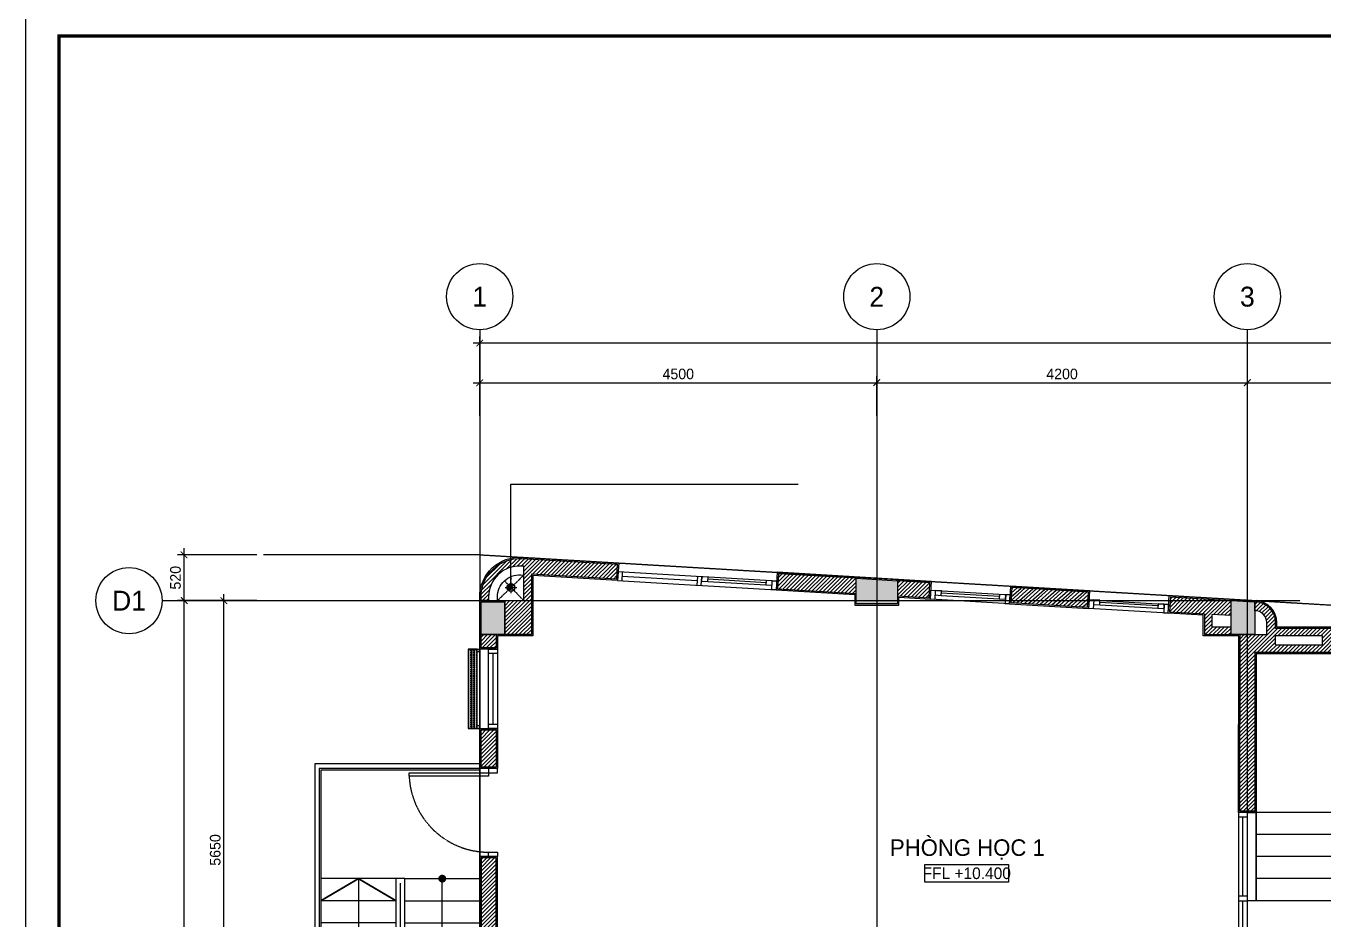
# Model space of a CAD drawing. Header units: inches. Extents: x 1721084 to 1854744, y 225101 to 488646.
# Drawn here: x 1765644 to 1780357, y 277857 to 287988 of the extents above; entities that cross this region are included whole.
import ezdxf
from ezdxf.enums import TextEntityAlignment as Align

# ---------------------------------------------------------------- set-up
doc = ezdxf.new("R2010")
doc.units = ezdxf.units.IN
doc.header["$MEASUREMENT"] = 0
doc.set_wipeout_variables(frame=1)
for name, pattern in [('X-PL-T4$0$X-GRID-TYPICAL$0$CENTER2', [1.125, 0.75, -0.125, 0.125, -0.125]), ('X-PL-T4$0$X-PL-T4$0$DASHEDX2', [1.5, 1, -0.5]), ('X-PL-T4$0$X-PL-T4$0$HIDDEN2', [0.1875, 0.125, -0.0625])]:
    doc.linetypes.add(name, pattern=pattern)
for name, color, linetype in [('A-ANNO-DIM 100', 252, 'Continuous'), ('X-PL-T4$0$A-XREF', 250, 'Continuous'), ('X-PL-T4$0$X-GRID-TYPICAL$0$A-ANNO-DIM 75', 250, 'Continuous'), ('X-PL-T4$0$X-GRID-TYPICAL$0$A-GRID', 250, 'X-PL-T4$0$X-GRID-TYPICAL$0$CENTER2'), ('X-PL-T4$0$X-GRID-TYPICAL$0$A-GRID-SYMB', 250, 'Continuous'), ('X-PL-T4$0$X-PL-T4$0$A-ANNO-RNAM', 250, 'Continuous'), ('X-PL-T4$0$X-PL-T4$0$A-FLOR', 250, 'Continuous'), ('X-PL-T4$0$X-PL-T4$0$A-FLOR-ABOV', 250, 'X-PL-T4$0$X-PL-T4$0$HIDDEN2'), ('X-PL-T4$0$X-PL-T4$0$A-FLOR-DOOR', 250, 'Continuous'), ('X-PL-T4$0$X-PL-T4$0$A-FLOR-DRAN', 250, 'Continuous'), ('X-PL-T4$0$X-PL-T4$0$A-FLOR-HDRL', 250, 'Continuous'), ('X-PL-T4$0$X-PL-T4$0$A-FLOR-PATT', 250, 'Continuous'), ('X-PL-T4$0$X-PL-T4$0$A-FLOR-STRS', 250, 'Continuous'), ('X-PL-T4$0$X-PL-T4$0$A-FLOR-STRS-NOTE', 250, 'Continuous'), ('X-PL-T4$0$X-PL-T4$0$A-FLOR-WALL', 250, 'Continuous'), ('X-PL-T4$0$X-PL-T4$0$A-FLOR-WALL-FNSH', 250, 'Continuous'), ('X-PL-T4$0$X-PL-T4$0$A-FLOR-WALL-PART', 250, 'Continuous'), ('X-PL-T4$0$X-PL-T4$0$A-FLOR-WALL-PATT', 250, 'Continuous'), ('X-PL-T4$0$X-PL-T4$0$A-FLOR-WDW', 250, 'Continuous'), ('X-PL-T4$0$X-PL-T4$0$A-XREF', 250, 'Continuous'), ('X-PL-T4$0$X-PL-T4$0$I-ANNO-LEVL-PLAN', 250, 'Continuous'), ('X-PL-T4$0$XREF1$0$A-FLOR-COLS-CONC', 250, 'Continuous'), ('X-PL-T4$0$XREF1$0$A-FLOR-PATT', 250, 'Continuous')]:
    doc.layers.add(name, color=color, linetype=linetype)
doc.styles.add('X-PL-T4$0$HDUNGARC', font='vn_vni.shx')
doc.styles.add('X-PL-T4$0$X-GRID-TYPICAL$0$HDUNGARC', font='vn_vni.shx')
doc.styles.add('X-PL-T4$0$X-GRID-TYPICAL$0$SYMBTEXT', font='VAVON_.TTF')
doc.styles.add('X-PL-T4$0$X-PL-T4$0$HDUNGARC', font='vn_vni.shx')
doc.styles.add('X-PL-T4$0$X-PL-T4$0$SYMBTEXT', font='VAVON_.TTF')
doc.dimstyles.new('X-PL-T4$0$DIM-75', dxfattribs={"dimscale": 75, "dimtxt": 2, "dimasz": 1, "dimexe": 1, "dimexo": 1, "dimgap": 0.5, "dimtad": 1, "dimdec": 0, "dimzin": 0, "dimdsep": 46, "dimtxsty": 'X-PL-T4$0$HDUNGARC', "dimblk": 'X-PL-T4$0$_ArchTick', "dimcen": 2, "dimdle": 1, "dimclrd": 256, "dimclre": 9, "dimclrt": 3, "dimadec": 0, "dimazin": 0, "dimtfac": 1, "dimtdec": 0, "dimtix": 1, "dimtmove": 2, "dimatfit": 2, "dimfxl": 1, "dimtolj": 1, "dimtzin": 0, "dimarcsym": 2})
doc.dimstyles.new('X-PL-T4$0$X-GRID-TYPICAL$0$DIM-75', dxfattribs={"dimscale": 75, "dimtxt": 1.6, "dimasz": 1, "dimexe": 1, "dimexo": 1, "dimgap": 0.5, "dimtad": 1, "dimdec": 0, "dimzin": 0, "dimdsep": 46, "dimtxsty": 'X-PL-T4$0$X-GRID-TYPICAL$0$HDUNGARC', "dimblk": 'X-PL-T4$0$X-GRID-TYPICAL$0$_ArchTick', "dimcen": 2, "dimdle": 1, "dimclrd": 256, "dimclre": 9, "dimclrt": 3, "dimadec": 0, "dimazin": 0, "dimtfac": 1, "dimtdec": 0, "dimtix": 1, "dimtmove": 2, "dimatfit": 2, "dimfxl": 1, "dimtolj": 1, "dimtzin": 0, "dimarcsym": 2})

# ---------------------------------------------------------------- blocks, each defined once
blk = doc.blocks.new('X-PL-T4$0$X-PL-T4$0$NM 90')
h = blk.add_hatch()
h.set_pattern_fill('DASH', color=8, scale=400)
h.paths.add_polyline_path([(0, 45, 1), (0, 0)])
h.paths.add_polyline_path([(0, 45), (0, 0), (45, 0, 0.4142136)])
h.paths.add_polyline_path([(45, 0), (0, 0, -1), (0, -45, 0.4142136)])
h = blk.add_hatch()
h.set_pattern_fill('DASH', color=256, scale=400)
h.paths.add_polyline_path([(0, 45, 1), (0, 0)])
h.paths.add_polyline_path([(0, 45), (0, 0), (45, 0, 0.4142136)])
h.paths.add_polyline_path([(45, 0), (0, 0, -1), (0, -45, 0.4142136)])
h = blk.add_hatch()
h.set_pattern_fill('DASH', color=8, scale=400)
h.paths.add_polyline_path([(0, 45, 1), (0, 0)])
h.paths.add_polyline_path([(0, 45), (0, 0), (45, 0, 0.4142136)])
h.paths.add_polyline_path([(45, 0), (0, 0, -1), (0, -45, 0.4142136)])
h = blk.add_hatch(color=8)
h.dxf.hatch_style = 1
h.paths.add_polyline_path([(0, 45, 1), (0, 0)])
h.paths.add_polyline_path([(0, 45), (0, 0), (45, 0, 0.4142136)])
h.paths.add_polyline_path([(45, 0), (0, 0, -1), (0, -45, 0.4142136)])
at = {"color": 8}
for points in [[(65, 0), (-65, 0)], [(0, 65), (0, -65)]]:
    blk.add_lwpolyline(points, dxfattribs=at)
blk.add_circle((0, 0), 45)
for centre, start, end in [((0, 22.5), 90, 270), ((0, -22.5), 270, 90)]:
    blk.add_arc(centre, 22.5, start, end)
blk = doc.blocks.new('X-PL-T4$0$X-GRID-TYPICAL$0$_ArchTick')
at = {"color": 0, "linetype": 'ByBlock', "const_width": 0.15}
blk.add_lwpolyline([(-0.5, -0.48), (0.5, 0.52)], dxfattribs=at)
blk = doc.blocks.new('*D459')
at = {"layer": 'Defpoints', "color": 0, "transparency": 16777216}
for p in [(-2900, 11350), (-2450, 11350), (-2450, 5700)]:
    blk.add_point(p, dxfattribs=at)
at = {"layer": 'X-PL-T4$0$X-GRID-TYPICAL$0$A-ANNO-DIM 75', "color": 9, "lineweight": -2, "transparency": 16777216}
for p, q in [((-2525, 11350), (-2975, 11350)), ((-2525, 5700), (-2975, 5700))]:
    blk.add_line(p, q, dxfattribs=at)
at = {"layer": 'X-PL-T4$0$X-GRID-TYPICAL$0$A-ANNO-DIM 75', "lineweight": -2, "transparency": 16777216}
blk.add_line((-2900, 5625), (-2900, 11425), dxfattribs=at)
at = {"layer": 'X-PL-T4$0$X-GRID-TYPICAL$0$A-ANNO-DIM 75', "lineweight": -2, "transparency": 16777216, "xscale": 75, "yscale": 75, "zscale": 75}
for p, rotation in [((-2900, 11350), 90), ((-2900, 5700), 270)]:
    blk.add_blockref('X-PL-T4$0$X-GRID-TYPICAL$0$_ArchTick', p, dxfattribs=dict(at, rotation=rotation))
at = {"layer": 'X-PL-T4$0$X-GRID-TYPICAL$0$A-ANNO-DIM 75', "color": 3, "transparency": 16777216, "insert": (-2997.5, 8525), "char_height": 120, "attachment_point": 5, "rotation": 90, "style": 'X-PL-T4$0$X-GRID-TYPICAL$0$HDUNGARC'}
blk.add_mtext('\\A1;5650', dxfattribs=at)
blk = doc.blocks.new('*D460')
at = {"layer": 'Defpoints', "color": 0, "transparency": 16777216}
for p in [(-3350, 11870), (-2450, 11870), (-2450, 11350)]:
    blk.add_point(p, dxfattribs=at)
at = {"layer": 'X-PL-T4$0$X-GRID-TYPICAL$0$A-ANNO-DIM 75', "lineweight": -2, "transparency": 16777216}
blk.add_line((-3350, 11275), (-3350, 11945), dxfattribs=at)
at = {"layer": 'X-PL-T4$0$X-GRID-TYPICAL$0$A-ANNO-DIM 75', "color": 9, "lineweight": -2, "transparency": 16777216}
for p, q in [((-2525, 11870), (-3425, 11870)), ((-2525, 11350), (-3425, 11350))]:
    blk.add_line(p, q, dxfattribs=at)
at = {"layer": 'X-PL-T4$0$X-GRID-TYPICAL$0$A-ANNO-DIM 75', "lineweight": -2, "transparency": 16777216, "xscale": 75, "yscale": 75, "zscale": 75}
for p, rotation in [((-3350, 11870), 90), ((-3350, 11350), 270)]:
    blk.add_blockref('X-PL-T4$0$X-GRID-TYPICAL$0$_ArchTick', p, dxfattribs=dict(at, rotation=rotation))
at = {"layer": 'X-PL-T4$0$X-GRID-TYPICAL$0$A-ANNO-DIM 75', "color": 3, "transparency": 16777216, "insert": (-3448, 11610), "char_height": 120, "attachment_point": 5, "rotation": 90, "style": 'X-PL-T4$0$X-GRID-TYPICAL$0$HDUNGARC'}
blk.add_mtext('\\A1;520', dxfattribs=at)
blk = doc.blocks.new('*D461')
at = {"layer": 'Defpoints', "color": 0, "transparency": 16777216}
for p in [(-3350, 11350), (-2450, 11350), (-2450, -1000)]:
    blk.add_point(p, dxfattribs=at)
at = {"layer": 'X-PL-T4$0$X-GRID-TYPICAL$0$A-ANNO-DIM 75', "color": 9, "lineweight": -2, "transparency": 16777216}
for p, q in [((-2525, 11350), (-3425, 11350)), ((-2525, -1000), (-3425, -1000))]:
    blk.add_line(p, q, dxfattribs=at)
at = {"layer": 'X-PL-T4$0$X-GRID-TYPICAL$0$A-ANNO-DIM 75', "lineweight": -2, "transparency": 16777216}
blk.add_line((-3350, -1075), (-3350, 11425), dxfattribs=at)
at = {"layer": 'X-PL-T4$0$X-GRID-TYPICAL$0$A-ANNO-DIM 75', "lineweight": -2, "transparency": 16777216, "xscale": 75, "yscale": 75, "zscale": 75}
for p, rotation in [((-3350, 11350), 90), ((-3350, -1000), 270)]:
    blk.add_blockref('X-PL-T4$0$X-GRID-TYPICAL$0$_ArchTick', p, dxfattribs=dict(at, rotation=rotation))
at = {"layer": 'X-PL-T4$0$X-GRID-TYPICAL$0$A-ANNO-DIM 75', "color": 3, "transparency": 16777216, "insert": (-3447.5, 5175), "char_height": 120, "attachment_point": 5, "rotation": 90, "style": 'X-PL-T4$0$X-GRID-TYPICAL$0$HDUNGARC'}
blk.add_mtext('\\A1;12350', dxfattribs=at)
blk = doc.blocks.new('X-PL-T4$0$X-GRID-TYPICAL$0$SYMB-GRID')
blk.add_circle((0, 0), 5)
at = {"color": 2, "style": 'X-PL-T4$0$X-GRID-TYPICAL$0$SYMBTEXT', "flags": 4}
blk.add_attdef('NUM', text='', height=3, dxfattribs=at).set_placement((0, 0), align=Align.MIDDLE)
blk = doc.blocks.new('*D446')
at = {"layer": 'Defpoints', "color": 0, "transparency": 16777216}
for p in [(4500, 13820), (0, 13370), (4500, 13370)]:
    blk.add_point(p, dxfattribs=at)
at = {"layer": 'X-PL-T4$0$X-GRID-TYPICAL$0$A-ANNO-DIM 75', "color": 9, "lineweight": -2, "transparency": 16777216}
for p, q in [((0, 13445), (0, 13895)), ((4500, 13445), (4500, 13895))]:
    blk.add_line(p, q, dxfattribs=at)
at = {"layer": 'X-PL-T4$0$X-GRID-TYPICAL$0$A-ANNO-DIM 75', "lineweight": -2, "transparency": 16777216}
blk.add_line((-75, 13820), (4575, 13820), dxfattribs=at)
at = {"layer": 'X-PL-T4$0$X-GRID-TYPICAL$0$A-ANNO-DIM 75', "lineweight": -2, "transparency": 16777216, "xscale": 75, "yscale": 75, "zscale": 75, "rotation": 180}
blk.add_blockref('X-PL-T4$0$X-GRID-TYPICAL$0$_ArchTick', (0, 13820), dxfattribs=at)
at = {"layer": 'X-PL-T4$0$X-GRID-TYPICAL$0$A-ANNO-DIM 75', "lineweight": -2, "transparency": 16777216, "xscale": 75, "yscale": 75, "zscale": 75}
blk.add_blockref('X-PL-T4$0$X-GRID-TYPICAL$0$_ArchTick', (4500, 13820), dxfattribs=at)
at = {"layer": 'X-PL-T4$0$X-GRID-TYPICAL$0$A-ANNO-DIM 75', "color": 3, "transparency": 16777216, "insert": (2250, 13918), "char_height": 120, "attachment_point": 5, "style": 'X-PL-T4$0$X-GRID-TYPICAL$0$HDUNGARC'}
blk.add_mtext('\\A1;4500', dxfattribs=at)
blk = doc.blocks.new('*D466')
at = {"layer": 'Defpoints', "color": 0, "transparency": 16777216}
for p in [(8700, 13820), (4500, 13370), (8700, 13370)]:
    blk.add_point(p, dxfattribs=at)
at = {"layer": 'X-PL-T4$0$X-GRID-TYPICAL$0$A-ANNO-DIM 75', "color": 9, "lineweight": -2, "transparency": 16777216}
for p, q in [((4500, 13445), (4500, 13895)), ((8700, 13445), (8700, 13895))]:
    blk.add_line(p, q, dxfattribs=at)
at = {"layer": 'X-PL-T4$0$X-GRID-TYPICAL$0$A-ANNO-DIM 75', "lineweight": -2, "transparency": 16777216}
blk.add_line((4425, 13820), (8775, 13820), dxfattribs=at)
at = {"layer": 'X-PL-T4$0$X-GRID-TYPICAL$0$A-ANNO-DIM 75', "lineweight": -2, "transparency": 16777216, "xscale": 75, "yscale": 75, "zscale": 75, "rotation": 180}
blk.add_blockref('X-PL-T4$0$X-GRID-TYPICAL$0$_ArchTick', (4500, 13820), dxfattribs=at)
at = {"layer": 'X-PL-T4$0$X-GRID-TYPICAL$0$A-ANNO-DIM 75', "lineweight": -2, "transparency": 16777216, "xscale": 75, "yscale": 75, "zscale": 75}
blk.add_blockref('X-PL-T4$0$X-GRID-TYPICAL$0$_ArchTick', (8700, 13820), dxfattribs=at)
at = {"layer": 'X-PL-T4$0$X-GRID-TYPICAL$0$A-ANNO-DIM 75', "color": 3, "transparency": 16777216, "insert": (6600, 13918), "char_height": 120, "attachment_point": 5, "style": 'X-PL-T4$0$X-GRID-TYPICAL$0$HDUNGARC'}
blk.add_mtext('\\A1;4200', dxfattribs=at)
blk = doc.blocks.new('*D442')
at = {"layer": 'Defpoints', "color": 0, "transparency": 16777216}
for p in [(15100, 13820), (8700, 13370), (15100, 13370)]:
    blk.add_point(p, dxfattribs=at)
at = {"layer": 'X-PL-T4$0$X-GRID-TYPICAL$0$A-ANNO-DIM 75', "color": 9, "lineweight": -2, "transparency": 16777216}
for p, q in [((8700, 13445), (8700, 13895)), ((15100, 13445), (15100, 13895))]:
    blk.add_line(p, q, dxfattribs=at)
at = {"layer": 'X-PL-T4$0$X-GRID-TYPICAL$0$A-ANNO-DIM 75', "lineweight": -2, "transparency": 16777216}
blk.add_line((8625, 13820), (15175, 13820), dxfattribs=at)
at = {"layer": 'X-PL-T4$0$X-GRID-TYPICAL$0$A-ANNO-DIM 75', "lineweight": -2, "transparency": 16777216, "xscale": 75, "yscale": 75, "zscale": 75, "rotation": 180}
blk.add_blockref('X-PL-T4$0$X-GRID-TYPICAL$0$_ArchTick', (8700, 13820), dxfattribs=at)
at = {"layer": 'X-PL-T4$0$X-GRID-TYPICAL$0$A-ANNO-DIM 75', "lineweight": -2, "transparency": 16777216, "xscale": 75, "yscale": 75, "zscale": 75}
blk.add_blockref('X-PL-T4$0$X-GRID-TYPICAL$0$_ArchTick', (15100, 13820), dxfattribs=at)
at = {"layer": 'X-PL-T4$0$X-GRID-TYPICAL$0$A-ANNO-DIM 75', "color": 3, "transparency": 16777216, "insert": (11900, 13918), "char_height": 120, "attachment_point": 5, "style": 'X-PL-T4$0$X-GRID-TYPICAL$0$HDUNGARC'}
blk.add_mtext('\\A1;6400', dxfattribs=at)
blk = doc.blocks.new('*D445')
at = {"layer": 'Defpoints', "color": 0, "transparency": 16777216}
for p in [(25600, 14270), (0, 13370), (25600, 13370)]:
    blk.add_point(p, dxfattribs=at)
at = {"layer": 'X-PL-T4$0$X-GRID-TYPICAL$0$A-ANNO-DIM 75', "color": 9, "lineweight": -2, "transparency": 16777216}
for p, q in [((0, 13445), (0, 14345)), ((25600, 13445), (25600, 14345))]:
    blk.add_line(p, q, dxfattribs=at)
at = {"layer": 'X-PL-T4$0$X-GRID-TYPICAL$0$A-ANNO-DIM 75', "lineweight": -2, "transparency": 16777216}
blk.add_line((-75, 14270), (25675, 14270), dxfattribs=at)
at = {"layer": 'X-PL-T4$0$X-GRID-TYPICAL$0$A-ANNO-DIM 75', "lineweight": -2, "transparency": 16777216, "xscale": 75, "yscale": 75, "zscale": 75, "rotation": 180}
blk.add_blockref('X-PL-T4$0$X-GRID-TYPICAL$0$_ArchTick', (0, 14270), dxfattribs=at)
at = {"layer": 'X-PL-T4$0$X-GRID-TYPICAL$0$A-ANNO-DIM 75', "lineweight": -2, "transparency": 16777216, "xscale": 75, "yscale": 75, "zscale": 75}
blk.add_blockref('X-PL-T4$0$X-GRID-TYPICAL$0$_ArchTick', (25600, 14270), dxfattribs=at)
at = {"layer": 'X-PL-T4$0$X-GRID-TYPICAL$0$A-ANNO-DIM 75', "color": 3, "transparency": 16777216, "insert": (12800, 14368), "char_height": 120, "attachment_point": 5, "style": 'X-PL-T4$0$X-GRID-TYPICAL$0$HDUNGARC'}
blk.add_mtext('\\A1;25600', dxfattribs=at)
blk = doc.blocks.new('*U406')
blk.add_lwpolyline([(0, 0), (-40, 0), (-40, 900), (0, 900)], close=True)
at = {"color": 0}
for points in [[(-900, -100), (-950, -100), (-950, 0), (-900, 0)], [(0, -100), (50, -100), (50, 0), (0, 0)]]:
    blk.add_lwpolyline(points, close=True, dxfattribs=at)
at = {"color": 251, "linetype": 'X-PL-T4$0$X-PL-T4$0$DASHEDX2'}
blk.add_arc((2, -1), 902, 92.6448, 179.963, dxfattribs=at)
blk = doc.blocks.new('X-PL-T4$0$X-PL-T4$0$thang 21 bâc')
for points in [[(1850, -2800), (0, -2800), (0, 0), (6200, 0), (6200, -2800), (4350, -2800)], [(1850, -1800), (1850, 0), (2100, 0), (2100, -1800), (1850, -1800)], [(2100, -1800), (2100, 0), (2350, 0), (2350, -1800), (2100, -1800)], [(2350, -1800), (2350, 0), (2600, 0), (2600, -1800), (2350, -1800)], [(2600, -1800), (2600, 0), (2850, 0), (2850, -1800), (2600, -1800)], [(2850, -1800), (2850, 0), (3100, 0), (3100, -1800), (2850, -1800)], [(3100, -1800), (3100, 0), (3350, 0)], [(3100, -1800), (3350, 0)], [(3350, 0), (3600, 0), (3600, -1800), (3350, -1800)], [(3350, -1800), (3600, 0)], [(3600, -1800), (3600, 0), (3850, 0), (3850, -1800), (3600, -1800)], [(3850, -1800), (3850, 0), (4100, 0), (4100, -1800), (3850, -1800)], [(4100, -1800), (4100, 0), (4350, 0), (4350, -1800), (4100, -1800)], [(1850, -1800), (0, -1800)], [(1850, -2800), (1850, -1800), (4350, -1800), (4350, -2800)], [(3350, -1800), (3100, -1800)], [(6200, -1800), (4350, -1800)], [(1850, -2050), (0, -2050)], [(6200, -2050), (4350, -2050)], [(1850, -2300), (0, -2300)], [(6200, -2300), (4350, -2300)], [(1850, -2550), (0, -2550)], [(6200, -2550), (4350, -2550)], [(1850, -2800), (0, -2800)], [(6200, -2800), (4350, -2800)]]:
    blk.add_lwpolyline(points)
blk = doc.blocks.new('*U413')
for points in [[(0, 0), (50, 0), (50, 100), (0, 100)], [(0, 0), (550, 0), (550, 100), (0, 100)], [(500, 0), (550, 0), (550, 100), (500, 100)]]:
    blk.add_lwpolyline(points, close=True)
at = {"color": 8}
blk.add_lwpolyline([(50, 50), (500, 50)], dxfattribs=at)
blk = doc.blocks.new('*U412')
for points in [[(0, 0), (50, 0), (50, 100), (0, 100)], [(0, 0), (1000, 0), (1000, 100), (0, 100)], [(950, 0), (1000, 0), (1000, 100), (950, 100)]]:
    blk.add_lwpolyline(points, close=True)
at = {"color": 8}
blk.add_lwpolyline([(50, 50), (950, 50)], dxfattribs=at)
blk = doc.blocks.new('X-PL-T4$0$XREF1')
at = {"layer": 'X-PL-T4$0$XREF1$0$A-FLOR-PATT'}
h = blk.add_hatch(dxfattribs=at)
h.set_pattern_fill('!BTCT', color=250, scale=20, pattern_type=2)
h.set_pattern_definition([(50, (0, 0), (143.45204, -12.55043), [15, -165]), (355, (0, 0), (-27.7503, 150.4384), [12, -132]), (100.4514, (11.95, -1.05), (115.7019, 137.8879), [12.74804, -140.2284]), (46.1842, (0, 40), (213.4482, -33.1038), [22.5, -247.5]), (96.6356, (17.79, 37.24), (186.9325, 194.8236), [19.122, -210.3426]), (351.1842, (0, 40), (186.9324, 194.8237), [18, -198]), (21, (20, 30), (119.3814, -80.5238), [15, -165]), (326, (20, 30), (48.6631, 145.03), [12, -132]), (71.4514, (29.95, 23.29), (168.0445, 64.5061), [12.74804, -140.2284]), (37.5, (0, 0), (2.43197, 66.57877), [0, -130.4, 0, -134, 0, -132.5]), (7.5, (0, 0), (52.6139, 78.88234), [0, -76.4, 0, -127.4, 0, -50.5]), (327.5, (-44.6, 0), (106.76449, -4.51097), [0, -50, 0, -156, 0, -207]), (317.5, (-64.6, 0), (116.63723, 20.021), [0, -65, 0, -103.6, 0, -147]), (45, (0, 0), (-60.10408, 60.10408), []), (45, (0, 24.5), (-60.10408, 60.10408), [])])
h.paths.add_polyline_path([(20685, 3915), (20685, 4285), (20415, 4285), (20415, 3915)])
h.paths.add_polyline_path([(19915, 685), (19915, 375), (20685, 375), (20685, 685)])
h.paths.add_polyline_path([(15485, -985), (15485, -715), (14815, -715), (14815, -985)])
h.paths.add_polyline_path([(15385, 4285), (15015, 4285), (15015, 3915), (15385, 3915)])
h.paths.add_polyline_path([(8785, 5465), (8785, 5935), (8315, 5935), (8315, 5465)])
h.paths.add_polyline_path([(300, 385), (15, 385), (15, 15), (300, 15)])
h.paths.add_polyline_path([(4265, -985), (4735, -985), (4735, -715), (4265, -715)])
h.paths.add_polyline_path([(8515, -985), (8785, -985), (8785, -615), (8515, -615)])
h.paths.add_polyline_path([(15, 5465), (485, 5465), (485, 5935), (15, 5935)])
h.paths.add_polyline_path([(285, 11335), (15, 11335), (15, 10965), (285, 10965)])
h.paths.add_polyline_path([(8785, 11337), (8515, 11352), (8515, 10965), (8785, 10965)])
h.paths.add_polyline_path([(4735, 11576), (4265, 11603), (4265, 11315), (4735, 11315)])
h.paths.add_polyline_path([(20685, 10634), (20415, 10650), (20415, 10215), (20685, 10215)])
h.paths.add_polyline_path([(15485, 10941), (15015, 10969), (15015, 10665), (15485, 10665)])
h.paths.add_polyline_path([(25585, 10345), (25415, 10355), (25415, 10060), (25585, 10060)])
at = {"layer": 'X-PL-T4$0$XREF1$0$A-FLOR-COLS-CONC'}
for points in [[(4735, 11576), (4735, 11315), (4265, 11315), (4265, 11603)], [(15, 11335), (285, 11335), (285, 10965), (15, 10965)], [(8785, 11337), (8785, 10965), (8515, 10965), (8515, 11352)]]:
    blk.add_lwpolyline(points, close=True, dxfattribs=at)
blk = doc.blocks.new('X-PL-T4$0$X-PL-T4$0$IDEN-ELEV-PLAN')
blk.add_wipeout([(-6.33, -1.33), (-6.33, 1.33), (6.33, 1.33), (6.33, -1.33)])
blk.add_lwpolyline([(-6.33, -1.33), (-6.33, 1.33), (6.33, 1.33), (6.33, -1.33)], close=True)
at = {"color": 2, "style": 'X-PL-T4$0$X-PL-T4$0$SYMBTEXT'}
blk.add_attdef('EL0.000', text='', height=2, dxfattribs=at).set_placement((0, 0), align=Align.MIDDLE)
blk = doc.blocks.new('*U436')
at = {"color": 0, "ltscale": 40}
for p, q in [((-600, 100), (300, 100)), ((300, 0), (-600, 0))]:
    blk.add_line(p, q, dxfattribs=at)
at = {"ltscale": 40}
for p, q in [((-480, 50), (180, 50)), ((180, 25), (-480, 25))]:
    blk.add_line(p, q, dxfattribs=at)
at = {"color": 0, "lineweight": -2}
for points in [[(-600, 100), (-550, 100), (-550, 0), (-600, 0)], [(300, 100), (250, 100), (250, 0), (300, 0)]]:
    blk.add_lwpolyline(points, close=True, dxfattribs=at)
at = {"ltscale": 40}
for points in [[(-550, 50), (-480, 50), (-480, 0), (-550, 0)], [(180, 50), (250, 50), (250, 0), (180, 0)]]:
    blk.add_lwpolyline(points, close=True, dxfattribs=at)
blk = doc.blocks.new('*U426')
for points in [[(0, 0), (50, 0), (50, 100), (0, 100)], [(0, 0), (950, 0), (950, 100), (0, 100)], [(900, 0), (950, 0), (950, 100), (900, 100)]]:
    blk.add_lwpolyline(points, close=True)
at = {"color": 8}
blk.add_lwpolyline([(50, 50), (900, 50)], dxfattribs=at)
blk = doc.blocks.new('X-PL-T4$0$X-PL-T4$0$1800x1300')
at = {"layer": 'X-PL-T4$0$X-PL-T4$0$A-FLOR-WDW', "xscale": -1, "rotation": 359.9999999999999}
blk.add_blockref('*U426', (950, -100), dxfattribs=at)
at = {"layer": 'X-PL-T4$0$X-PL-T4$0$A-FLOR-WDW'}
blk.add_blockref('*U436', (1500, -100), dxfattribs=at)
blk = doc.blocks.new('*U425')
at = {"color": 0, "ltscale": 40}
for p, q in [((-600, 100), (300, 100)), ((300, 0), (-600, 0))]:
    blk.add_line(p, q, dxfattribs=at)
at = {"ltscale": 40}
for p, q in [((180, 75), (-480, 75)), ((-480, 50), (180, 50))]:
    blk.add_line(p, q, dxfattribs=at)
at = {"color": 0, "lineweight": -2}
for points in [[(-600, 100), (-550, 100), (-550, 0), (-600, 0)], [(300, 100), (250, 100), (250, 0), (300, 0)]]:
    blk.add_lwpolyline(points, close=True, dxfattribs=at)
at = {"ltscale": 40}
for points in [[(-550, 50), (-480, 50), (-480, 100), (-550, 100)], [(180, 50), (250, 50), (250, 100), (180, 100)]]:
    blk.add_lwpolyline(points, close=True, dxfattribs=at)
blk = doc.blocks.new('X-PL-T4$0$X-PL-T4$0$THANH TH')
at = {"layer": 'X-PL-T4$0$X-PL-T4$0$A-FLOR-HDRL'}
for points in [[(0, -150), (-1870, -150), (-1870, -7750), (0, -7750)], [(0, -200), (-1820, -200), (-1820, -7700), (0, -7700)], [(-900, -6400), (-900, -1500)]]:
    blk.add_lwpolyline(points, dxfattribs=at)
at = {"layer": 'X-PL-T4$0$X-PL-T4$0$A-FLOR-STRS'}
for points in [[(0, -220), (-1800, -220), (-1800, -7680), (0, -7680)], [(0, -7680), (0, -220)], [(-950, -1450), (-1800, -1450)], [(-850, -1450), (-950, -1450), (-950, -6450), (-850, -6450), (-850, -1450)], [(-850, -1450), (0, -1450)], [(-950, -1700), (-1800, -1700)], [(-850, -1700), (0, -1700)], [(-950, -1950), (-1800, -1950)], [(-850, -1950), (0, -1950)], [(-950, -2200), (-1800, -2200)], [(-850, -2200), (0, -2200)], [(-950, -2450), (-1800, -2450)], [(-850, -2450), (0, -2450)], [(-950, -2700), (-1800, -2700)], [(-850, -2700), (0, -2700)], [(-950, -2950), (-1800, -2950)], [(-850, -2950), (0, -2950)], [(-950, -3200), (-1800, -3200)], [(-850, -3200), (0, -3200)], [(-950, -3450), (-1800, -3450)], [(-850, -3450), (0, -3450)], [(-850, -3700), (0, -3450)], [(-950, -3700), (-1800, -3700)], [(-1800, -3950), (-950, -3700)], [(-850, -3950), (-2, -3690)], [(-1800, -4200), (-950, -3950)], [(-850, -3950), (0, -3950)], [(-950, -4200), (-1800, -4200)], [(-850, -4200), (0, -4200)], [(-950, -4450), (-1800, -4450)], [(-850, -4450), (0, -4450)], [(-950, -4700), (-1800, -4700)], [(-850, -4700), (0, -4700)], [(-950, -4950), (-1800, -4950)], [(-850, -4950), (0, -4950)], [(-950, -5200), (-1800, -5200)], [(-850, -5200), (0, -5200)], [(-950, -5450), (-1800, -5450)], [(-850, -5450), (0, -5450)], [(-950, -5700), (-1800, -5700)], [(-850, -5700), (0, -5700)], [(-950, -5950), (-1800, -5950)], [(-850, -5950), (0, -5950)], [(-950, -6200), (-1800, -6200)], [(-850, -6200), (0, -6200)], [(-950, -6450), (-1800, -6450)], [(-850, -6450), (0, -6450)]]:
    blk.add_lwpolyline(points, dxfattribs=at)
at = {"layer": 'X-PL-T4$0$X-PL-T4$0$A-FLOR-STRS-NOTE', "color": 174, "ltscale": 400, "const_width": 20}
for points in [[(-1800, -1700), (-1375, -1450), (-950, -1700)], [(-850, -3200), (-425, -3450), (0, -3200)], [(-1800, -4450), (-1375, -4200), (-950, -4450)], [(-850, -6200), (-425, -6450), (0, -6200)]]:
    blk.add_lwpolyline(points, dxfattribs=at)
at = {"layer": 'X-PL-T4$0$X-PL-T4$0$A-FLOR-STRS-NOTE'}
for points in [[(-1375, -1450), (-1375, -3825)], [(-425, -3575), (-425, -1450)], [(-425, -3820), (-425, -6450)], [(-1375, -4075), (-1375, -6450)]]:
    blk.add_lwpolyline(points, dxfattribs=at)
at = {"layer": 'X-PL-T4$0$X-PL-T4$0$A-FLOR-STRS-NOTE', "color": 174, "const_width": 45}
for points in [[(-447, -1450, -1), (-403, -1450, -1)], [(-1397, -6450, -1), (-1353, -6450, -1)]]:
    blk.add_lwpolyline(points, format="xyb", close=True, dxfattribs=at)
at = {"layer": 'X-PL-T4$0$X-PL-T4$0$A-FLOR-STRS', "color": 250, "linetype": 'X-PL-T4$0$X-PL-T4$0$DASHEDX2', "insert": (-132, -5324), "char_height": 110, "attachment_point": 5, "style": 'X-PL-T4$0$X-PL-T4$0$HDUNGARC'}
blk.add_mtext('1', dxfattribs=at)
blk = doc.blocks.new('*U421')
for points in [[(0, 0), (50, 0), (50, 100), (0, 100)], [(0, 0), (900, 0), (900, 100), (0, 100)], [(850, 0), (900, 0), (900, 100), (850, 100)]]:
    blk.add_lwpolyline(points, close=True)
at = {"color": 8}
blk.add_lwpolyline([(50, 50), (850, 50)], dxfattribs=at)
blk = doc.blocks.new('X-PL-T4$0$X-PL-T4$0$X-A-PL-GENL-2ND FLOOR$0$pl-louver 1')
at = {"layer": 'X-PL-T4$0$X-PL-T4$0$A-FLOR-WALL-PATT'}
h = blk.add_hatch(dxfattribs=at)
h.set_pattern_fill('BRASS', color=256, scale=5)
h.set_pattern_definition([(0, (0, 0), (0, 31.75), []), (0, (0, 15.875), (0, 31.75), [15.875, -7.9375])])
h.paths.add_polyline_path([(-2, -30), (-898, -30), (-898, -130), (-2, -130)])
for points in [[(-870, -2), (-898, -2), (-898, -30), (-900, -30), (-900, 0), (-870, 0)], [(-30, -2), (-2, -2), (-2, -30), (0, -30), (0, 0), (-30, 0)], [(-898, -130), (-2, -130), (-2, -30), (-898, -30)]]:
    blk.add_lwpolyline(points, close=True)
for points in [[(-900, -30), (-900, -130), (-898, -130), (-898, -30)], [(-30, 0), (-870, 0)], [(-870, -2), (-870, -30)], [(-30, -2), (-30, -30)], [(0, -30), (0, -130), (-2, -130), (-2, -30)]]:
    blk.add_lwpolyline(points)
blk = doc.blocks.new('X-PL-T4$0$_ArchTick')
at = {"color": 0, "linetype": 'ByBlock', "const_width": 0.15}
blk.add_lwpolyline([(-0.5, -0.48), (0.5, 0.52)], dxfattribs=at)
blk = doc.blocks.new('I.A.M TITLEBLOCK - A2 -H')
at = {"const_width": 0.5}
blk.add_lwpolyline([(5, 3), (592, 3), (590, 417), (5, 417)], close=True, dxfattribs=at)
at = {"layer": 'Defpoints'}
blk.add_lwpolyline([(0, 420), (594, 420), (594, 0), (0, 0)], close=True, dxfattribs=at)
blk = doc.blocks.new('X-PL-T4$0$X-GRID-TYPICAL')
at = {"layer": 'X-PL-T4$0$X-GRID-TYPICAL$0$A-GRID', "ltscale": 8}
for p, q in [((0, 14420), (0, -3650)), ((4500, 14420), (4500, -3650)), ((8700, -3650), (8700, 14420))]:
    blk.add_line(p, q, dxfattribs=at)
for points in [[(0, 11870), (-2450, 11870)], [(0, 11870), (27300, 10259)], [(-3600, 11350), (9300, 11350)]]:
    blk.add_lwpolyline(points, dxfattribs=at)
at = {"layer": 'X-PL-T4$0$X-GRID-TYPICAL$0$A-GRID-SYMB'}
ref = blk.add_blockref('X-PL-T4$0$X-GRID-TYPICAL$0$SYMB-GRID', (0, 14795), dxfattribs=dict(at, xscale=75, yscale=75, zscale=75))
ref.add_attrib('NUM', '1', dxfattribs={"layer": '0', "color": 2, "height": 225, "style": 'X-PL-T4$0$X-GRID-TYPICAL$0$SYMBTEXT'}).set_placement((0, 14795), align=Align.MIDDLE)
ref = blk.add_blockref('X-PL-T4$0$X-GRID-TYPICAL$0$SYMB-GRID', (4500, 14795), dxfattribs=dict(at, xscale=75, yscale=75, zscale=75))
ref.add_attrib('NUM', '2', dxfattribs={"layer": '0', "color": 2, "height": 225, "style": 'X-PL-T4$0$X-GRID-TYPICAL$0$SYMBTEXT'}).set_placement((4500, 14795), align=Align.MIDDLE)
ref = blk.add_blockref('X-PL-T4$0$X-GRID-TYPICAL$0$SYMB-GRID', (8700, 14795), dxfattribs=dict(at, xscale=75, yscale=75, zscale=75))
ref.add_attrib('NUM', '3', dxfattribs={"layer": '0', "color": 2, "height": 225, "style": 'X-PL-T4$0$X-GRID-TYPICAL$0$SYMBTEXT'}).set_placement((8700, 14795), align=Align.MIDDLE)
ref = blk.add_blockref('X-PL-T4$0$X-GRID-TYPICAL$0$SYMB-GRID', (-3975, 11350), dxfattribs=dict(at, xscale=75, yscale=75, zscale=75))
ref.add_attrib('NUM', 'D1', dxfattribs={"layer": '0', "color": 2, "height": 225, "style": 'X-PL-T4$0$X-GRID-TYPICAL$0$SYMBTEXT'}).set_placement((-3975, 11350), align=Align.MIDDLE)
at = {"layer": 'X-PL-T4$0$X-GRID-TYPICAL$0$A-ANNO-DIM 75'}
for base, p1, p2, picture, middle in [((25600, 14270), (0, 13370), (25600, 13370), '*D445', (12800, 14367.5)), ((4500, 13820), (0, 13370), (4500, 13370), '*D446', (2250, 13917.5)), ((8700, 13820), (4500, 13370), (8700, 13370), '*D466', (6600, 13917.5)), ((15100, 13820), (8700, 13370), (15100, 13370), '*D442', (11900, 13917.5))]:
    dim = blk.add_linear_dim(base=base, p1=p1, p2=p2, dimstyle='X-PL-T4$0$X-GRID-TYPICAL$0$DIM-75', dxfattribs=at)
    dim.commit()
    dim.dimension.update_dxf_attribs({"geometry": picture, "text_midpoint": middle})
for base, p1, p2, picture, middle in [((-3350, 11870), (-2450, 11350), (-2450, 11870), '*D460', (-3447.5, 11610)), ((-3350, 11350), (-2450, -1000), (-2450, 11350), '*D461', (-3447.5, 5175)), ((-2900, 11350), (-2450, 5700), (-2450, 11350), '*D459', (-2997.5, 8525))]:
    dim = blk.add_linear_dim(base=base, p1=p1, p2=p2, angle=90, dimstyle='X-PL-T4$0$X-GRID-TYPICAL$0$DIM-75', dxfattribs=at)
    dim.commit()
    dim.dimension.update_dxf_attribs({"geometry": picture, "text_midpoint": middle})
blk = doc.blocks.new('X-PL-T4$0$X-PL-T4')
at = {"layer": 'X-PL-T4$0$X-PL-T4$0$A-FLOR-PATT'}
h = blk.add_hatch(dxfattribs=at)
h.set_pattern_fill('ANSI31', color=250, scale=250)
h.paths.add_polyline_path([(1549, 11593), (1559, 11762), (476, 11826, 0.431585), (15, 11392), (15, 11350), (100, 11350), (100, 11392, -0.431585), (471, 11741), (500, 11739), (500, 11350), (285, 11350), (285, 10965), (585, 10965), (585, 11650)])
h.paths.add_polyline_path([(15, 10815), (185, 10815), (185, 10965), (15, 10965)])
h.paths.add_polyline_path([(4265, 11432), (4265, 11603), (3386, 11655), (3376, 11485)])
h.paths.add_polyline_path([(4735, 11576), (4735, 11405), (5093, 11383), (5103, 11553)])
h.paths.add_polyline_path([(7828, 11393), (7818, 11223), (8215, 11199), (8215, 10965), (8515, 10965), (8515, 11050), (8300, 11050), (8300, 11194), (8515, 11181), (8515, 11352)])
h.paths.add_polyline_path([(8617, 10965), (8615, 8965), (8785, 8965), (8785, 10765), (9735, 10765), (9735, 11035), (9020, 11035), (9020, 11101, 0.414553), (8785, 11336), (8785, 11236, -0.414805), (8920, 11101), (8920, 10965), (8785, 10965)])
h.paths.add_polyline_path([(9020, 10950), (9550, 10950), (9550, 10850), (9020, 10850)], flags=16)
h = blk.add_hatch(dxfattribs=at)
h.set_pattern_fill('ANSI31', color=250, scale=250)
h.set_pattern_definition([(41.6227, (5e-12, 11870.008), (-20.75696, 23.36046), [])])
h.paths.add_polyline_path([(6900, 11448), (6031, 11499), (6021, 11328), (6890, 11277)])
h = blk.add_hatch(dxfattribs=at)
h.set_pattern_fill('ANSI31', color=250, scale=250)
h.paths.add_polyline_path([(185, 9885), (15, 9885), (15, 9465), (185, 9465)])
h = blk.add_hatch(dxfattribs=at)
h.set_pattern_fill('ANSI31', color=250, scale=250)
edge = h.paths.add_edge_path()
edge.add_line((100, 0), (15, 0))
edge.add_arc((1000, 0), 985, 180, 270)
edge.add_line((1000, -985), (1285, -985))
edge.add_line((1285, -985), (1285, -815))
edge.add_line((1285, -815), (1000, -815))
edge.add_arc((1000, 0), 815, 239.3893, 270, ccw=False)
edge.add_line((585, -701), (585, 385))
edge.add_line((585, 385), (300, 385))
edge.add_line((300, 385), (300, 0))
edge.add_line((300, 0), (500, 0))
edge.add_line((500, 0), (500, -748))
edge.add_arc((1000, 0), 900, 180, 236.251, ccw=False)
h.paths.add_polyline_path([(185, 585), (15, 585), (15, 385), (185, 385)])
h.paths.add_polyline_path([(185, 5465), (15, 5465), (15, 2965), (185, 2965)])
h.paths.add_polyline_path([(185, 8435), (15, 8435), (15, 5935), (185, 5935)])
at = {"layer": 'Defpoints', "color": 5}
blk.add_lwpolyline([(34318, -12850), (-4757, -12850), (-4757, 17750), (34318, 17750)], close=True, dxfattribs=at)
at = {"layer": 'X-PL-T4$0$X-PL-T4$0$A-FLOR'}
blk.add_lwpolyline([(200, 11350), (200, 11392, -0.431585), (465, 11641), (500, 11639)], format="xyb", dxfattribs=at)
for points in [[(0, 9900), (0, 10800)], [(0, 8450), (0, 9450)], [(0, 8450), (0, 9450)]]:
    blk.add_lwpolyline(points, dxfattribs=at)
at = {"layer": 'X-PL-T4$0$X-PL-T4$0$A-FLOR-ABOV', "ltscale": 10}
for points in [[(500, 11639), (200, 11350)], [(280, 11575), (500, 11350)]]:
    blk.add_lwpolyline(points, dxfattribs=at)
at = {"layer": 'X-PL-T4$0$X-PL-T4$0$A-FLOR-WALL'}
for points in [[(15, 11350), (15, 11392, -0.431585), (476, 11826), (1559, 11762)], [(1559, 11762), (1549, 11593), (585, 11650), (585, 10965), (285, 10965), (285, 11350), (500, 11350), (500, 11739), (471, 11741, 0.431585), (100, 11392), (100, 11350)], [(9020, 11035), (9020, 11101, 0.414553), (8785, 11336, 0.414553)], [(8920, 10965), (8920, 11101, 0.414805), (8785, 11236)]]:
    blk.add_lwpolyline(points, format="xyb", dxfattribs=at)
for points in [[(3386, 11655), (3376, 11485), (4265, 11432), (4265, 11603)], [(4265, 11603), (3386, 11655)], [(4735, 11576), (4735, 11405), (5093, 11383), (5103, 11553)], [(5103, 11553), (4735, 11576)], [(100, 11350), (15, 11350)], [(7828, 11393), (7818, 11223), (8215, 11199), (8215, 10965), (8515, 10965), (8515, 11050), (8300, 11050), (8300, 11194)], [(7828, 11393), (8515, 11352)], [(8515, 11181), (8515, 11352)], [(8785, 11236), (8785, 11336)], [(8515, 11181), (8300, 11194)], [(8785, 10765), (9735, 10765), (9735, 11035), (9020, 11035)], [(8785, 10765), (8785, 8965), (8615, 8965), (8617, 10965), (8785, 10965)], [(8785, 10965), (8920, 10965)], [(9020, 10850), (9550, 10850), (9550, 10950), (9020, 10950)], [(9020, 10850), (9020, 10950)]]:
    blk.add_lwpolyline(points, dxfattribs=at)
for points in [[(6021, 11328), (6890, 11277), (6900, 11448), (6031, 11499)], [(15, 10965), (185, 10965), (185, 10815), (15, 10815)], [(15, 9885), (185, 9885), (185, 9465), (15, 9465)], [(185, 8435), (15, 8435), (15, 5935), (185, 5935)]]:
    blk.add_lwpolyline(points, close=True, dxfattribs=at)
at = {"layer": 'X-PL-T4$0$X-PL-T4$0$A-FLOR-WALL-FNSH'}
for points in [[(0, 10800), (0, 11393, -0.431585), (477, 11842), (1575, 11777), (1563, 11577), (600, 11634), (600, 10950), (200, 10950), (200, 10800), (0, 10800)], [(9035, 11050), (9035, 11101, 0.397053), (8800, 11351)]]:
    blk.add_lwpolyline(points, format="xyb", dxfattribs=at)
for points in [[(3372, 11671), (3360, 11471)], [(5119, 11568), (3372, 11671)], [(4250, 11419), (4250, 11300), (4750, 11300), (4750, 11389), (5107, 11367), (5119, 11568)], [(3360, 11471), (4250, 11419)], [(7802, 11209), (7814, 11409)], [(7814, 11409), (8800, 11351)], [(8200, 11185), (7802, 11209)], [(8800, 10750), (8800, 8950), (8600, 8950), (8602, 10950), (8200, 10950), (8200, 11185)], [(8800, 10750), (9750, 10750), (9750, 11050), (9035, 11050)], [(200, 5950), (200, 8450), (0, 8450), (0, 5950)]]:
    blk.add_lwpolyline(points, dxfattribs=at)
for points in [[(6005, 11314), (6904, 11261), (6916, 11462), (6017, 11515)], [(0, 9900), (200, 9900), (200, 9450), (0, 9450)]]:
    blk.add_lwpolyline(points, close=True, dxfattribs=at)
at = {"layer": 'X-PL-T4$0$X-PL-T4$0$A-FLOR-WALL-PART'}
for points in [[(1575, 11777), (3372, 11671)], [(5119, 11568), (6017, 11515)], [(6916, 11462), (7814, 11409)], [(8700, 8950), (8800, 8950), (8800, 7950), (8700, 7950)]]:
    blk.add_lwpolyline(points, dxfattribs=at)
at = {"layer": 'X-PL-T4$0$X-PL-T4$0$A-FLOR-DOOR'}
for name, p, rotation in [('*U406', (100, 9400), 90.00000000000004), ('*U412', (8700, 7950), 90), ('*U413', (8700, 7450), 90)]:
    blk.add_blockref(name, p, dxfattribs=dict(at, rotation=rotation))
at = {"layer": 'X-PL-T4$0$X-PL-T4$0$A-FLOR-DRAN', "rotation": 90}
blk.add_blockref('X-PL-T4$0$X-PL-T4$0$NM 90', (354, 11499), dxfattribs=at)
at = {"layer": 'X-PL-T4$0$X-PL-T4$0$A-FLOR-STRS', "color": 4}
blk.add_blockref('X-PL-T4$0$X-PL-T4$0$thang 21 bâc', (8800, 10750), dxfattribs=at)
at = {"layer": 'X-PL-T4$0$X-PL-T4$0$A-FLOR-STRS', "color": 3}
blk.add_blockref('X-PL-T4$0$X-PL-T4$0$THANH TH', (0, 9650), dxfattribs=at)
at = {"layer": 'X-PL-T4$0$X-PL-T4$0$A-FLOR-WDW', "xscale": -1}
for name, p, rotation in [('X-PL-T4$0$X-PL-T4$0$1800x1300', (1563, 11577), 176.6227153367296), ('*U421', (200, 10800), 90)]:
    blk.add_blockref(name, p, dxfattribs=dict(at, rotation=rotation))
at = {"layer": 'X-PL-T4$0$X-PL-T4$0$A-FLOR-WDW'}
for name, p, rotation in [('*U425', (5706, 11332), 356.6225394106319), ('*U425', (7503, 11226), 356.6225394106319), ('X-PL-T4$0$X-PL-T4$0$X-A-PL-GENL-2ND FLOOR$0$pl-louver 1', (0, 9900), 270), ('*U412', (8700, 7950), 90)]:
    blk.add_blockref(name, p, dxfattribs=dict(at, rotation=rotation))
at = {"layer": 'X-PL-T4$0$X-PL-T4$0$A-XREF'}
for name in ['X-PL-T4$0$X-GRID-TYPICAL', 'X-PL-T4$0$XREF1']:
    blk.add_blockref(name, (0, 0), dxfattribs=at)
at = {"layer": 'X-PL-T4$0$X-PL-T4$0$A-ANNO-RNAM', "insert": (5527, 8531), "char_height": 187.5, "width": 2162.47, "attachment_point": 5, "style": 'X-PL-T4$0$X-PL-T4$0$SYMBTEXT'}
blk.add_mtext('PHOØNG HOÏC 1', dxfattribs=at)
at = {"layer": 'X-PL-T4$0$X-PL-T4$0$I-ANNO-LEVL-PLAN'}
ref = blk.add_blockref('X-PL-T4$0$X-PL-T4$0$IDEN-ELEV-PLAN', (5520, 8261), dxfattribs=dict(at, xscale=75, yscale=75, zscale=75))
ref.add_attrib('EL 000.00', 'FFL +10.400', dxfattribs={"layer": '0', "height": 131.25, "style": 'X-PL-T4$0$X-PL-T4$0$SYMBTEXT'}).set_placement((5520, 8261), align=Align.MIDDLE)
blk = doc.blocks.new('X-PL-T4')
at = {"layer": 'X-PL-T4$0$A-XREF'}
blk.add_blockref('X-PL-T4$0$X-PL-T4', (0, 0), dxfattribs=at)
blk.add_leader([(353, 11537), (353, 12670), (3609, 12670)], dimstyle='X-PL-T4$0$DIM-75', override={"dimgap": 0.5, "dimtad": 0}, dxfattribs=at)

msp = doc.modelspace()

# ---------------------------------------------------------------- block references
msp.add_blockref('X-PL-T4', (1770787.6, 270126.4))

# ---------------------------------------------------------------- next in the draw order: block references
at = {"layer": 'A-ANNO-DIM 100', "xscale": 75, "yscale": 75, "zscale": 75}
msp.add_blockref('I.A.M TITLEBLOCK - A2 -H', (1765644.4, 256601), dxfattribs=at)

doc.saveas('drawing.dxf')
